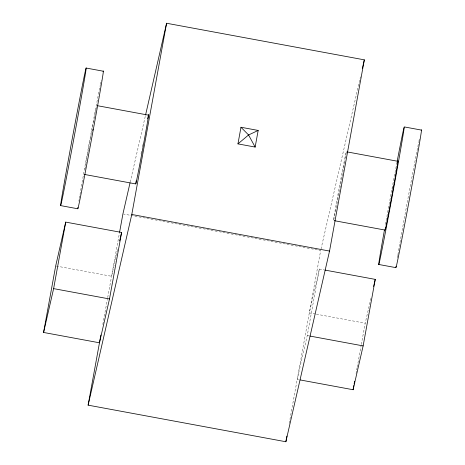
<?xml version="1.0" encoding="UTF-8"?>
<svg xmlns="http://www.w3.org/2000/svg" width="465" height="465" viewBox="0 0 465 465"><rect width="100%" height="100%" fill="white"/><g stroke="black" fill="none" stroke-linecap="round" stroke-linejoin="round"><path stroke-width="0.35" stroke-dasharray="2.33 1.74" d="M102.812 324.401L107.578 298.222M107.706 297.513L119.435 233.058M289.218 423.324L320.664 250.519L123.626 214.057M298.629 379.655L297.211 379.394L307.255 335.561L319.356 269.043L324.308 269.962M356.062 373.459L356.574 370.628M356.702 369.919L357.091 367.798M357.219 367.088L361.212 345.158M361.34 344.449L365.199 323.222L370.872 298.478M130.194 182.146L145.4 115.762M117.721 249.42L111.565 276.286L55.684 265.945M320.99 249.106L360.451 76.795M319.356 269.043L309.318 312.881L315.683 314.055M316.392 314.189L365.199 323.222M307.255 335.561L309.376 335.951M141.023 153.555A34.98 0.389 -79.5 0 1 141.534 150.782M142.296 146.649A34.98 0.389 -79.5 0 1 142.685 144.574M342.56 173.811A34.98 0.389 -79.5 0 1 333.545 220.532A34.98 0.389 -79.5 0 1 341.781 174.003A34.98 0.389 -79.5 0 1 344.937 160.384M344.675 161.919A34.98 0.389 -79.5 0 1 342.688 173.108M84.967 169.138A34.98 0.389 -79.5 0 1 85.415 166.493M85.81 164.221A34.98 0.389 -79.5 0 1 90.071 140.546M90.198 139.86A34.98 0.389 -79.5 0 1 91.861 130.967M92.529 127.41A34.98 0.389 -79.5 0 1 94.686 116.221M94.808 115.582A34.98 0.389 -79.5 0 1 95.255 113.332M95.395 112.629A34.98 0.389 -79.5 0 1 95.9 110.147M96.075 109.298A34.98 0.389 -79.5 0 1 96.511 107.246M78.893 201.153A69.953 0.785 -79.5 0 1 79.178 199.433M79.37 198.276A69.953 0.785 -79.5 0 1 79.904 195.091M80.021 194.405A69.953 0.785 -79.5 0 1 100.219 85.264M100.353 84.584A69.953 0.785 -79.5 0 1 101.225 80.294M392.28 189.342A34.98 0.389 -79.5 0 1 392.658 187.314M385.439 224.519A69.953 0.785 -79.5 0 1 396.965 162.349M397.389 257.732A69.953 0.785 -79.5 0 1 397.796 255.279M397.906 254.628A69.953 0.785 -79.5 0 1 418.738 142.139M418.86 141.511A69.953 0.785 -79.5 0 1 419.343 139.157"/><path stroke-width="0.7" d="M43.576 332.458L55.684 265.945L65.722 222.107L121.609 232.454L109.502 298.966L99.464 342.798L43.576 332.458L53.62 288.626L65.722 222.107M145.557 115.058L166.586 23.25L364.333 59.846L329.54 251.071L285.865 441.75L88.118 405.154L100.882 335.015M119.563 232.349L122.917 213.929L130.031 182.855M88.118 405.154L131.787 214.481L166.586 23.25M237.952 143.883L240.975 127.253L258.174 130.438L255.145 147.068L237.952 143.883L248.566 134.972L258.174 130.438M285.865 441.75L286.899 436.083M300.041 379.917L353.098 389.734L353.871 385.491M354.127 384.073L354.644 381.242M353.098 389.734L363.136 345.902L375.243 279.384L325.018 270.089M119.662 240.934L121.609 232.454M362.392 68.32L364.333 59.846M373.622 286.457L375.243 279.384M86.106 68.035A69.953 0.785 -79.5 0 1 67.658 171.457A69.953 0.785 -79.5 0 1 66.367 170.969A69.953 0.785 -79.5 0 1 86.106 68.035L103.306 71.215M404.225 126.904L421.424 130.084M97.644 105.741L148.527 115.157M346.983 151.881L397.86 161.297M84.206 174.392L135.792 183.942M334.248 220.666L385.13 230.082A34.98 0.389 -79.5 0 0 392.698 191.336A34.98 0.389 -79.5 0 0 397.546 162.43M131.787 214.481L329.54 251.071M60.648 205.606L77.841 208.791A69.953 0.785 -79.5 0 0 92.151 135.78A69.953 0.785 -79.5 0 0 103.096 71.767M378.766 264.475L395.959 267.654M53.62 288.626L109.502 298.966M310.079 336.085L363.136 345.902M240.975 127.253L248.566 134.972L255.145 147.068M147.661 118.842A34.98 0.389 -79.5 0 1 143.197 146.086A34.98 0.389 -79.5 0 1 135.914 182.733M135.989 182.216A34.98 0.389 -79.5 0 1 136.193 180.908M92.971 129.09A34.98 0.389 -79.5 0 1 92.709 130.52M77.824 208.622A69.953 0.785 -79.5 0 1 77.94 207.407M385.252 228.873A34.98 0.389 -79.5 0 1 385.421 227.745M397.215 161.053A69.953 0.785 -79.5 0 1 401.725 143.174A69.953 0.785 -79.5 0 1 382.224 248.56A69.953 0.785 -79.5 0 1 384.485 229.838M421.214 130.636A69.953 0.785 -79.5 0 1 409.02 201.409A69.953 0.785 -79.5 0 1 396.058 266.276"/></g></svg>
